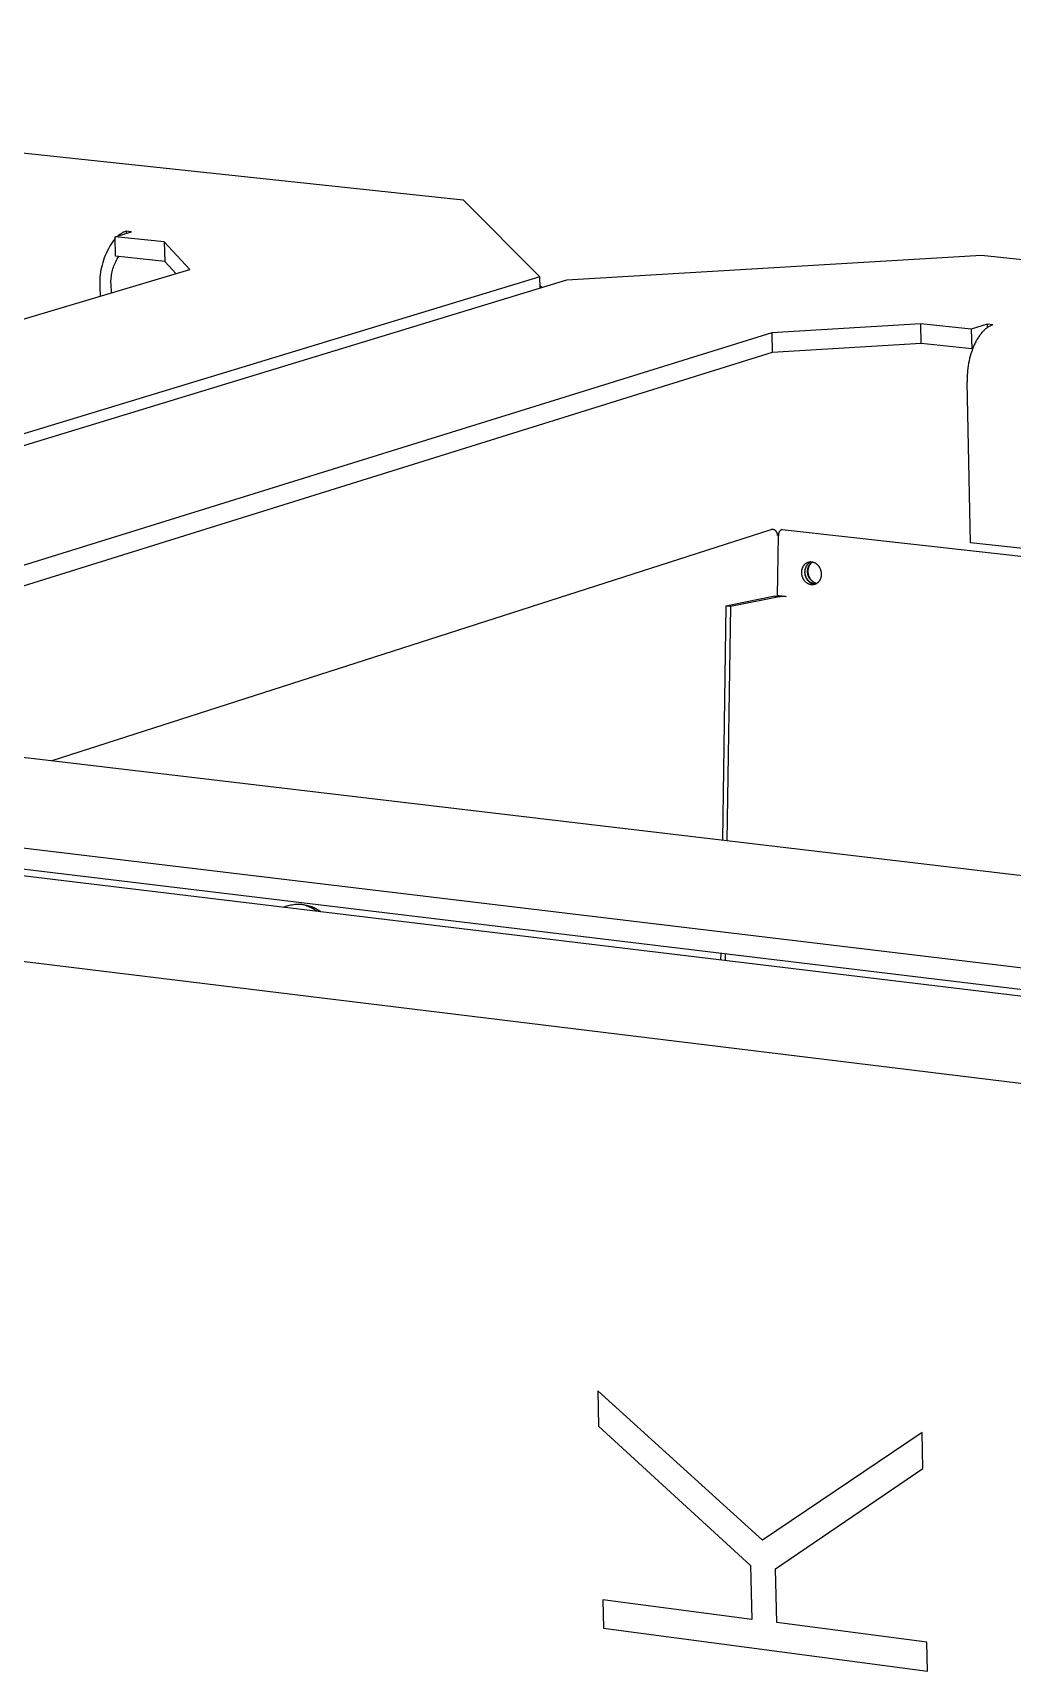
# Model space of a CAD drawing. Header units: millimetres. Extents: x 974 to 5700, y -47 to 3256.
# Drawn here: x 2074.9 to 2213.7, y 1199.1 to 1431.3 of the extents above; entities that cross this region are included whole.
import ezdxf

# ---------------------------------------------------------------- set-up
doc = ezdxf.new("R2010")
doc.units = ezdxf.units.MM
doc.header["$MEASUREMENT"] = 0
doc.layers.add('Domyslna', color=7, linetype='Continuous', true_color=0x000000)
doc.layers.add('Utwórz2D linie widoczne', color=7, linetype='Continuous', true_color=0x000000)

msp = doc.modelspace()

# ---------------------------------------------------------------- linework, layer by layer
at = {"layer": 'Domyslna'}
msp.add_line((1965.01, 1312.96), (2240.27, 1279.35), dxfattribs=at)
at = {"layer": 'Utwórz2D linie widoczne'}
for p, q in [((1913.72, 1431.31), (2135.89, 1407.63)), ((2135.89, 1407.63), (2146.76, 1396.71)), ((2086.55, 1402.41), (2088.87, 1403.09)), ((2086.63, 1399.66), (2086.55, 1402.41)), ((2093.51, 1401.66), (2086.55, 1402.41)), ((2087.02, 1402.59), (2086.94, 1402.52)), ((2087.1, 1402.65), (2087.02, 1402.59)), ((2087.18, 1402.71), (2087.1, 1402.65)), ((2087.27, 1402.77), (2087.18, 1402.71)), ((2087.35, 1402.83), (2087.27, 1402.77)), ((2087.44, 1402.88), (2087.35, 1402.83)), ((2087.53, 1402.93), (2087.44, 1402.88)), ((2087.62, 1402.98), (2087.53, 1402.93)), ((2087.71, 1403.03), (2087.62, 1402.98)), ((2087.81, 1403.07), (2087.71, 1403.03)), ((2087.9, 1403.11), (2087.81, 1403.07)), ((2088, 1403.14), (2087.9, 1403.11)), ((2088.1, 1403.17), (2088, 1403.14)), ((2088.1, 1403.17), (2088.11, 1402.87)), ((2088.87, 1403.09), (2088.1, 1403.17)), ((2085.44, 1400.37), (2085.29, 1400.05)), ((2085.6, 1400.68), (2085.44, 1400.37)), ((2085.77, 1400.99), (2085.6, 1400.68)), ((2085.95, 1401.29), (2085.77, 1400.99)), ((2086.15, 1401.59), (2085.95, 1401.29)), ((2086.35, 1401.87), (2086.15, 1401.59)), ((2086.56, 1402.15), (2086.35, 1401.87)), ((2097.16, 1397.75), (2093.51, 1401.66)), ((2093.51, 1401.66), (2093.59, 1398.91)), ((1933.91, 1349.09), (2097.16, 1397.75)), ((2084.62, 1398.05), (2084.55, 1397.71)), ((2084.7, 1398.39), (2084.62, 1398.05)), ((2084.8, 1398.73), (2084.7, 1398.39)), ((2084.9, 1399.07), (2084.8, 1398.73)), ((2085.02, 1399.4), (2084.9, 1399.07)), ((2085.15, 1399.73), (2085.02, 1399.4)), ((2085.29, 1400.05), (2085.15, 1399.73)), ((2086.18, 1397.66), (2086.24, 1397.86)), ((2086.24, 1397.86), (2086.31, 1398.07)), ((2086.31, 1398.07), (2086.38, 1398.27)), ((2086.38, 1398.27), (2086.46, 1398.48)), ((2086.46, 1398.48), (2086.55, 1398.67)), ((2086.55, 1398.67), (2086.64, 1398.87)), ((2093.59, 1398.91), (2086.63, 1399.66)), ((2086.64, 1398.87), (2086.74, 1399.06)), ((2086.74, 1399.06), (2086.85, 1399.25)), ((2086.85, 1399.25), (2086.96, 1399.43)), ((2086.96, 1399.43), (2087.08, 1399.61)), ((2091.88, 1399.1), (2091.83, 1399.08)), ((2095.21, 1397.17), (2093.59, 1398.91)), ((2150.59, 1396.29), (2209.34, 1399.8)), ((2209.34, 1399.8), (2450.39, 1374.11)), ((2146.76, 1396.71), (1961.91, 1340.5)), ((1965.91, 1340.03), (2150.59, 1396.29)), ((2084.39, 1396.31), (2084.38, 1395.96)), ((2084.38, 1395.96), (2084.38, 1395.61)), ((2084.38, 1395.61), (2084.4, 1395.25)), ((2084.41, 1396.66), (2084.39, 1396.31)), ((2084.45, 1397.01), (2084.41, 1396.66)), ((2084.49, 1397.36), (2084.45, 1397.01)), ((2084.55, 1397.71), (2084.49, 1397.36)), ((2085.97, 1396.16), (2085.98, 1396.37)), ((2085.97, 1395.94), (2085.97, 1396.16)), ((2085.98, 1395.73), (2085.97, 1395.94)), ((2085.98, 1396.37), (2086, 1396.59)), ((2086.02, 1394.43), (2085.98, 1395.73)), ((2086, 1396.59), (2086.02, 1396.81)), ((2086.02, 1396.81), (2086.05, 1397.02)), ((2086.05, 1397.02), (2086.09, 1397.23)), ((2086.09, 1397.23), (2086.13, 1397.45)), ((2086.13, 1397.45), (2086.18, 1397.66)), ((2146.8, 1395.14), (2146.76, 1396.71)), ((2146.79, 1395.43), (2146.96, 1395.29)), ((2084.4, 1395.25), (2084.44, 1393.95)), ((2146.96, 1395.29), (2147.03, 1395.21)), ((2179.61, 1388.8), (2019.49, 1339.02)), ((2200.72, 1390.08), (2179.61, 1388.8)), ((2179.61, 1388.8), (2179.68, 1386.01)), ((2200.78, 1387.29), (2200.72, 1390.08)), ((2207.89, 1389.3), (2200.72, 1390.08)), ((2210.14, 1390.01), (2207.89, 1389.3)), ((2207.89, 1389.3), (2207.95, 1386.52)), ((2209.13, 1388.5), (2209.05, 1388.39)), ((2209.22, 1388.61), (2209.13, 1388.5)), ((2209.3, 1388.71), (2209.22, 1388.61)), ((2209.38, 1388.81), (2209.3, 1388.71)), ((2209.47, 1388.91), (2209.38, 1388.81)), ((2209.55, 1389), (2209.47, 1388.91)), ((2209.64, 1389.09), (2209.55, 1389)), ((2209.73, 1389.17), (2209.64, 1389.09)), ((2209.81, 1389.25), (2209.73, 1389.17)), ((2209.9, 1389.33), (2209.81, 1389.25)), ((2209.99, 1389.4), (2209.9, 1389.33)), ((2210.08, 1389.47), (2209.99, 1389.4)), ((2210.16, 1389.53), (2210.08, 1389.47)), ((2210.14, 1390.01), (2210.15, 1389.52)), ((2210.93, 1389.92), (2210.14, 1390.01)), ((2210.25, 1389.59), (2210.16, 1389.53)), ((2210.34, 1389.65), (2210.25, 1389.59)), ((2210.42, 1389.7), (2210.34, 1389.65)), ((2210.51, 1389.74), (2210.42, 1389.7)), ((2210.6, 1389.79), (2210.51, 1389.74)), ((2210.68, 1389.83), (2210.6, 1389.79)), ((2210.72, 1389.85), (2210.68, 1389.83)), ((2210.77, 1389.86), (2210.72, 1389.85)), ((2210.81, 1389.88), (2210.77, 1389.86)), ((2210.85, 1389.89), (2210.81, 1389.88)), ((2210.89, 1389.91), (2210.85, 1389.89)), ((2210.93, 1389.92), (2210.89, 1389.91)), ((2200.78, 1387.29), (2179.68, 1386.01)), ((2207.95, 1386.52), (2200.78, 1387.29)), ((2207.94, 1386.14), (2207.84, 1385.81)), ((2208.05, 1386.46), (2207.94, 1386.14)), ((2208.09, 1386.56), (2207.95, 1386.52)), ((2208.17, 1386.77), (2208.05, 1386.46)), ((2208.3, 1387.07), (2208.17, 1386.77)), ((2208.37, 1387.21), (2208.3, 1387.07)), ((2208.44, 1387.36), (2208.37, 1387.21)), ((2208.51, 1387.5), (2208.44, 1387.36)), ((2208.58, 1387.64), (2208.51, 1387.5)), ((2208.66, 1387.77), (2208.58, 1387.64)), ((2208.73, 1387.9), (2208.66, 1387.77)), ((2208.81, 1388.03), (2208.73, 1387.9)), ((2208.89, 1388.15), (2208.81, 1388.03)), ((2208.97, 1388.27), (2208.89, 1388.15)), ((2209.05, 1388.39), (2208.97, 1388.27)), ((2179.68, 1386.01), (2021.7, 1336.73)), ((2207.45, 1384.13), (2207.41, 1383.8)), ((2207.51, 1384.47), (2207.45, 1384.13)), ((2207.58, 1384.81), (2207.51, 1384.47)), ((2207.65, 1385.15), (2207.58, 1384.81)), ((2207.74, 1385.48), (2207.65, 1385.15)), ((2207.84, 1385.81), (2207.74, 1385.48)), ((2207.31, 1382.8), (2207.3, 1382.48)), ((2207.3, 1382.48), (2207.3, 1382.17)), ((2207.3, 1382.17), (2207.3, 1381.86)), ((2207.79, 1359.05), (2207.3, 1381.86)), ((2207.34, 1383.13), (2207.31, 1382.8)), ((2207.37, 1383.46), (2207.34, 1383.13)), ((2207.41, 1383.8), (2207.37, 1383.46)), ((2077.65, 1328.16), (2179.52, 1360.92)), ((2179.55, 1360.92), (2179.52, 1360.92)), ((2179.58, 1360.93), (2179.55, 1360.92)), ((2179.6, 1360.93), (2179.58, 1360.93)), ((2179.63, 1360.93), (2179.6, 1360.93)), ((2179.66, 1360.93), (2179.63, 1360.93)), ((2179.68, 1360.93), (2179.66, 1360.93)), ((2179.71, 1360.93), (2179.68, 1360.93)), ((2179.74, 1360.92), (2179.71, 1360.93)), ((2179.76, 1360.92), (2179.74, 1360.92)), ((2179.79, 1360.91), (2179.76, 1360.92)), ((2179.82, 1360.91), (2179.79, 1360.91)), ((2179.84, 1360.9), (2179.82, 1360.91)), ((2179.87, 1360.9), (2179.84, 1360.9)), ((2179.89, 1360.89), (2179.87, 1360.9)), ((2179.92, 1360.88), (2179.89, 1360.89)), ((2179.94, 1360.87), (2179.92, 1360.88)), ((2179.97, 1360.86), (2179.94, 1360.87)), ((2179.99, 1360.85), (2179.97, 1360.86)), ((2180.02, 1360.83), (2179.99, 1360.85)), ((2180.04, 1360.82), (2180.02, 1360.83)), ((2180.06, 1360.81), (2180.04, 1360.82)), ((2180.08, 1360.79), (2180.06, 1360.81)), ((2180.11, 1360.78), (2180.08, 1360.79)), ((2180.13, 1360.76), (2180.11, 1360.78)), ((2180.15, 1360.74), (2180.13, 1360.76)), ((2180.17, 1360.73), (2180.15, 1360.74)), ((2180.19, 1360.71), (2180.17, 1360.73)), ((2180.21, 1360.69), (2180.19, 1360.71)), ((2180.22, 1360.67), (2180.21, 1360.69)), ((2180.24, 1360.65), (2180.22, 1360.67)), ((2180.26, 1360.63), (2180.24, 1360.65)), ((2180.27, 1360.61), (2180.26, 1360.63)), ((2180.29, 1360.58), (2180.27, 1360.61)), ((2180.69, 1360.61), (2180.68, 1360.59)), ((2180.71, 1360.64), (2180.69, 1360.61)), ((2180.73, 1360.66), (2180.71, 1360.64)), ((2180.74, 1360.68), (2180.73, 1360.66)), ((2180.76, 1360.7), (2180.74, 1360.68)), ((2180.78, 1360.72), (2180.76, 1360.7)), ((2180.8, 1360.74), (2180.78, 1360.72)), ((2180.82, 1360.76), (2180.8, 1360.74)), ((2180.84, 1360.78), (2180.82, 1360.76)), ((2180.86, 1360.79), (2180.84, 1360.78)), ((2180.88, 1360.81), (2180.86, 1360.79)), ((2180.91, 1360.82), (2180.88, 1360.81)), ((2180.93, 1360.84), (2180.91, 1360.82)), ((2180.95, 1360.85), (2180.93, 1360.84)), ((2180.98, 1360.87), (2180.95, 1360.85)), ((2181, 1360.88), (2180.98, 1360.87)), ((2181.02, 1360.89), (2181, 1360.88)), ((2181.05, 1360.9), (2181.02, 1360.89)), ((2181.08, 1360.91), (2181.05, 1360.9)), ((2181.1, 1360.92), (2181.08, 1360.91)), ((2181.1, 1360.92), (2352.54, 1341.69)), ((2180.3, 1360.56), (2180.29, 1360.58)), ((2180.32, 1360.54), (2180.3, 1360.56)), ((2180.33, 1360.51), (2180.32, 1360.54)), ((2180.34, 1360.49), (2180.33, 1360.51)), ((2180.35, 1360.47), (2180.34, 1360.49)), ((2180.36, 1360.44), (2180.35, 1360.47)), ((2180.37, 1360.42), (2180.36, 1360.44)), ((2180.38, 1360.39), (2180.37, 1360.42)), ((2180.39, 1360.36), (2180.38, 1360.39)), ((2180.4, 1360.34), (2180.39, 1360.36)), ((2180.4, 1360.31), (2180.4, 1360.34)), ((2180.41, 1360.29), (2180.4, 1360.31)), ((2180.4, 1360.24), (2180.59, 1360.26)), ((2180.41, 1360.26), (2180.41, 1360.29)), ((2180.42, 1360.23), (2180.41, 1360.26)), ((2180.58, 1360.12), (2180.41, 1360.07)), ((2180.41, 1360.07), (2180.42, 1360.1)), ((2180.42, 1360.21), (2180.42, 1360.23)), ((2180.42, 1360.18), (2180.42, 1360.21)), ((2180.42, 1360.15), (2180.42, 1360.18)), ((2180.42, 1360.13), (2180.42, 1360.15)), ((2180.42, 1360.1), (2180.42, 1360.13)), ((2180.44, 1351.53), (2180.57, 1360.04)), ((2180.57, 1360.26), (2180.56, 1360.23)), ((2180.56, 1360.23), (2180.56, 1360.2)), ((2180.56, 1360.2), (2180.56, 1360.18)), ((2180.56, 1360.18), (2180.56, 1360.15)), ((2180.56, 1360.15), (2180.56, 1360.12)), ((2180.56, 1360.12), (2180.56, 1360.1)), ((2180.56, 1360.1), (2180.57, 1360.07)), ((2180.58, 1360.34), (2180.57, 1360.31)), ((2180.57, 1360.31), (2180.57, 1360.29)), ((2180.57, 1360.29), (2180.57, 1360.26)), ((2180.57, 1360.07), (2180.57, 1360.04)), ((2180.59, 1360.39), (2180.58, 1360.37)), ((2180.58, 1360.37), (2180.58, 1360.34)), ((2180.6, 1360.42), (2180.59, 1360.39)), ((2180.61, 1360.44), (2180.6, 1360.42)), ((2180.62, 1360.47), (2180.61, 1360.44)), ((2180.63, 1360.49), (2180.62, 1360.47)), ((2180.64, 1360.52), (2180.63, 1360.49)), ((2180.65, 1360.54), (2180.64, 1360.52)), ((2180.67, 1360.57), (2180.65, 1360.54)), ((2180.68, 1360.59), (2180.67, 1360.57)), ((2355, 1342.55), (2207.79, 1359.05)), ((2184.25, 1355.95), (2184.28, 1355.98)), ((2184.28, 1355.98), (2184.3, 1356)), ((2184.3, 1356), (2184.33, 1356.03)), ((2184.33, 1356.03), (2184.36, 1356.05)), ((2184.36, 1356.05), (2184.39, 1356.08)), ((2184.39, 1356.08), (2184.41, 1356.1)), ((2184.41, 1356.1), (2184.44, 1356.12)), ((2184.44, 1356.12), (2184.47, 1356.14)), ((2184.47, 1356.14), (2184.5, 1356.16)), ((2184.5, 1356.16), (2184.53, 1356.18)), ((2184.53, 1356.18), (2184.56, 1356.2)), ((2184.56, 1356.2), (2184.59, 1356.22)), ((2184.59, 1356.22), (2184.63, 1356.23)), ((2184.63, 1356.23), (2184.66, 1356.25)), ((2184.67, 1355.96), (2184.63, 1355.91)), ((2184.66, 1356.25), (2184.69, 1356.26)), ((2184.66, 1355.91), (2184.69, 1355.95)), ((2184.71, 1356.01), (2184.67, 1355.96)), ((2184.69, 1356.26), (2184.72, 1356.27)), ((2184.69, 1355.95), (2184.73, 1356)), ((2184.75, 1356.05), (2184.71, 1356.01)), ((2184.72, 1356.27), (2184.75, 1356.29)), ((2184.73, 1356), (2184.77, 1356.05)), ((2184.75, 1356.29), (2184.78, 1356.3)), ((2184.79, 1356.09), (2184.75, 1356.05)), ((2184.77, 1356.05), (2184.81, 1356.09)), ((2184.78, 1356.3), (2184.82, 1356.31)), ((2184.83, 1356.14), (2184.79, 1356.09)), ((2184.81, 1356.09), (2184.85, 1356.13)), ((2184.82, 1356.31), (2184.85, 1356.31)), ((2184.88, 1356.17), (2184.83, 1356.14)), ((2184.85, 1356.31), (2184.88, 1356.32)), ((2184.85, 1356.13), (2184.9, 1356.17)), ((2184.88, 1356.32), (2184.91, 1356.33)), ((2184.92, 1356.21), (2184.88, 1356.17)), ((2184.9, 1356.17), (2184.94, 1356.21)), ((2184.91, 1356.33), (2184.95, 1356.33)), ((2184.97, 1356.25), (2184.92, 1356.21)), ((2184.94, 1356.21), (2184.99, 1356.25)), ((2184.95, 1356.33), (2184.98, 1356.34)), ((2185.02, 1356.28), (2184.97, 1356.25)), ((2184.97, 1355.92), (2185, 1355.97)), ((2184.98, 1356.34), (2185.01, 1356.34)), ((2184.99, 1356.25), (2185.04, 1356.29)), ((2185, 1355.97), (2185.04, 1356.02)), ((2185.04, 1355.96), (2185, 1355.91)), ((2185.01, 1356.34), (2185.04, 1356.35)), ((2185.07, 1356.32), (2185.02, 1356.28)), ((2185.04, 1356.35), (2185.08, 1356.35)), ((2185.04, 1356.29), (2185.09, 1356.32)), ((2185.04, 1356.02), (2185.08, 1356.07)), ((2185.07, 1356.01), (2185.04, 1355.96)), ((2185.12, 1356.35), (2185.07, 1356.32)), ((2185.11, 1356.06), (2185.07, 1356.01)), ((2185.08, 1356.35), (2185.11, 1356.35)), ((2185.08, 1356.07), (2185.11, 1356.12)), ((2185.11, 1356.35), (2185.14, 1356.35)), ((2185.11, 1356.12), (2185.16, 1356.17)), ((2185.15, 1356.11), (2185.11, 1356.06)), ((2185.14, 1356.35), (2185.17, 1356.35)), ((2185.19, 1356.16), (2185.15, 1356.11)), ((2185.16, 1356.17), (2185.2, 1356.21)), ((2185.17, 1356.35), (2185.2, 1356.35)), ((2185.23, 1356.2), (2185.19, 1356.16)), ((2185.2, 1356.35), (2185.23, 1356.35)), ((2185.2, 1356.21), (2185.24, 1356.25)), ((2185.23, 1356.35), (2185.26, 1356.34)), ((2185.27, 1356.24), (2185.23, 1356.2)), ((2185.24, 1356.25), (2185.29, 1356.29)), ((2185.26, 1356.34), (2185.29, 1356.34)), ((2185.32, 1356.29), (2185.27, 1356.24)), ((2185.29, 1356.34), (2185.33, 1356.33)), ((2185.29, 1356.29), (2185.33, 1356.33)), ((2185.36, 1356.33), (2185.32, 1356.29)), ((2185.33, 1356.33), (2185.36, 1356.33)), ((2185.36, 1356.33), (2185.39, 1356.32)), ((2185.39, 1356.32), (2185.42, 1356.31)), ((2185.42, 1356.31), (2185.45, 1356.31)), ((2185.45, 1356.31), (2185.48, 1356.3)), ((2185.48, 1356.3), (2185.51, 1356.29)), ((2185.51, 1356.29), (2185.55, 1356.28)), ((2185.55, 1356.28), (2185.58, 1356.26)), ((2185.58, 1356.26), (2185.61, 1356.25)), ((2185.61, 1356.25), (2185.64, 1356.24)), ((2185.64, 1356.24), (2185.68, 1356.22)), ((2185.68, 1356.22), (2185.71, 1356.21)), ((2185.71, 1356.21), (2185.74, 1356.19)), ((2185.74, 1356.19), (2185.77, 1356.17)), ((2185.77, 1356.17), (2185.8, 1356.15)), ((2185.8, 1356.15), (2185.83, 1356.13)), ((2185.83, 1356.13), (2185.87, 1356.11)), ((2185.87, 1356.11), (2185.9, 1356.09)), ((2185.9, 1356.09), (2185.93, 1356.07)), ((2185.93, 1356.07), (2185.96, 1356.04)), ((2185.96, 1356.04), (2185.99, 1356.02)), ((2185.99, 1356.02), (2186.02, 1355.99)), ((2186.02, 1355.99), (2186.05, 1355.96)), ((2186.05, 1355.96), (2186.07, 1355.94)), ((2183.85, 1354.87), (2183.86, 1354.91)), ((2183.85, 1354.83), (2183.85, 1354.87)), ((2183.85, 1354.8), (2183.85, 1354.83)), ((2183.86, 1354.76), (2183.85, 1354.8)), ((2183.86, 1355.01), (2183.87, 1355.05)), ((2183.86, 1354.98), (2183.86, 1355.01)), ((2183.86, 1354.94), (2183.86, 1354.98)), ((2183.86, 1354.91), (2183.86, 1354.94)), ((2183.86, 1354.72), (2183.86, 1354.76)), ((2183.86, 1354.68), (2183.86, 1354.72)), ((2183.86, 1354.65), (2183.86, 1354.68)), ((2183.87, 1354.61), (2183.86, 1354.65)), ((2183.87, 1355.09), (2183.88, 1355.13)), ((2183.87, 1355.05), (2183.87, 1355.09)), ((2183.87, 1354.57), (2183.87, 1354.61)), ((2183.88, 1354.53), (2183.87, 1354.57)), ((2183.88, 1355.16), (2183.89, 1355.2)), ((2183.88, 1355.13), (2183.88, 1355.16)), ((2183.89, 1354.49), (2183.88, 1354.53)), ((2183.89, 1355.2), (2183.9, 1355.24)), ((2183.89, 1354.45), (2183.89, 1354.49)), ((2183.9, 1354.42), (2183.89, 1354.45)), ((2183.9, 1355.24), (2183.91, 1355.27)), ((2183.91, 1354.38), (2183.9, 1354.42)), ((2183.91, 1355.31), (2183.93, 1355.35)), ((2183.91, 1355.27), (2183.91, 1355.31)), ((2183.92, 1354.34), (2183.91, 1354.38)), ((2183.93, 1354.3), (2183.92, 1354.34)), ((2183.93, 1355.35), (2183.94, 1355.39)), ((2183.94, 1354.26), (2183.93, 1354.3)), ((2183.94, 1355.39), (2183.95, 1355.42)), ((2183.95, 1354.22), (2183.94, 1354.26)), ((2183.95, 1355.42), (2183.96, 1355.46)), ((2183.97, 1354.18), (2183.95, 1354.22)), ((2183.96, 1355.46), (2183.97, 1355.49)), ((2183.97, 1355.49), (2183.99, 1355.53)), ((2183.98, 1354.14), (2183.97, 1354.18)), ((2184, 1354.1), (2183.98, 1354.14)), ((2183.99, 1355.53), (2184, 1355.57)), ((2184, 1355.57), (2184.02, 1355.6)), ((2184.01, 1354.07), (2184, 1354.1)), ((2184.03, 1354.03), (2184.01, 1354.07)), ((2184.02, 1355.6), (2184.04, 1355.63)), ((2184.05, 1353.99), (2184.03, 1354.03)), ((2184.04, 1355.63), (2184.06, 1355.67)), ((2184.07, 1353.95), (2184.05, 1353.99)), ((2184.06, 1355.67), (2184.07, 1355.7)), ((2184.07, 1355.7), (2184.09, 1355.74)), ((2184.08, 1353.92), (2184.07, 1353.95)), ((2184.1, 1353.88), (2184.08, 1353.92)), ((2184.09, 1355.74), (2184.11, 1355.77)), ((2184.13, 1353.84), (2184.1, 1353.88)), ((2184.11, 1355.77), (2184.14, 1355.8)), ((2184.15, 1353.81), (2184.13, 1353.84)), ((2184.14, 1355.8), (2184.16, 1355.83)), ((2184.17, 1353.77), (2184.15, 1353.81)), ((2184.16, 1355.83), (2184.18, 1355.86)), ((2184.19, 1353.74), (2184.17, 1353.77)), ((2184.18, 1355.86), (2184.2, 1355.89)), ((2184.22, 1353.7), (2184.19, 1353.74)), ((2184.2, 1355.89), (2184.23, 1355.92)), ((2184.24, 1353.67), (2184.22, 1353.7)), ((2184.23, 1355.92), (2184.25, 1355.95)), ((2184.27, 1353.64), (2184.24, 1353.67)), ((2184.28, 1354.98), (2184.27, 1354.92)), ((2184.27, 1354.92), (2184.27, 1354.86)), ((2184.27, 1354.86), (2184.27, 1354.8)), ((2184.27, 1354.8), (2184.28, 1354.74)), ((2184.29, 1353.61), (2184.27, 1353.64)), ((2184.29, 1355.09), (2184.28, 1355.03)), ((2184.28, 1355.03), (2184.28, 1354.98)), ((2184.28, 1354.74), (2184.28, 1354.68)), ((2184.28, 1354.68), (2184.29, 1354.62)), ((2184.3, 1355.15), (2184.29, 1355.09)), ((2184.29, 1354.62), (2184.3, 1354.56)), ((2184.31, 1355.21), (2184.3, 1355.15)), ((2184.3, 1354.56), (2184.31, 1354.5)), ((2184.32, 1355.27), (2184.31, 1355.21)), ((2184.31, 1354.5), (2184.32, 1354.44)), ((2184.34, 1355.33), (2184.32, 1355.27)), ((2184.32, 1354.95), (2184.33, 1355.01)), ((2184.32, 1354.89), (2184.32, 1354.95)), ((2184.32, 1354.83), (2184.32, 1354.89)), ((2184.33, 1354.77), (2184.32, 1354.83)), ((2184.32, 1354.44), (2184.34, 1354.38)), ((2184.33, 1355.07), (2184.34, 1355.13)), ((2184.33, 1355.01), (2184.33, 1355.07)), ((2184.33, 1354.71), (2184.33, 1354.77)), ((2184.34, 1354.65), (2184.33, 1354.71)), ((2184.35, 1355.39), (2184.34, 1355.33)), ((2184.34, 1355.13), (2184.35, 1355.19)), ((2184.35, 1354.59), (2184.34, 1354.65)), ((2184.34, 1354.38), (2184.36, 1354.33)), ((2184.37, 1355.44), (2184.35, 1355.39)), ((2184.35, 1355.19), (2184.36, 1355.25)), ((2184.36, 1354.53), (2184.35, 1354.59)), ((2184.36, 1355.25), (2184.38, 1355.31)), ((2184.37, 1354.47), (2184.36, 1354.53)), ((2184.36, 1354.33), (2184.37, 1354.27)), ((2184.39, 1355.5), (2184.37, 1355.44)), ((2184.39, 1354.41), (2184.37, 1354.47)), ((2184.37, 1354.27), (2184.4, 1354.21)), ((2184.38, 1355.31), (2184.39, 1355.37)), ((2184.42, 1355.55), (2184.39, 1355.5)), ((2184.39, 1355.37), (2184.41, 1355.42)), ((2184.4, 1354.35), (2184.39, 1354.41)), ((2184.42, 1354.3), (2184.4, 1354.35)), ((2184.4, 1354.21), (2184.42, 1354.16)), ((2184.41, 1355.42), (2184.43, 1355.48)), ((2184.44, 1355.61), (2184.42, 1355.55)), ((2184.44, 1354.24), (2184.42, 1354.3)), ((2184.42, 1354.16), (2184.44, 1354.1)), ((2184.43, 1355.48), (2184.45, 1355.54)), ((2184.47, 1355.66), (2184.44, 1355.61)), ((2184.47, 1354.18), (2184.44, 1354.24)), ((2184.44, 1354.1), (2184.47, 1354.05)), ((2184.45, 1355.54), (2184.47, 1355.59)), ((2184.5, 1355.71), (2184.47, 1355.66)), ((2184.47, 1355.59), (2184.5, 1355.65)), ((2184.49, 1354.13), (2184.47, 1354.18)), ((2184.47, 1354.05), (2184.5, 1354)), ((2184.52, 1354.07), (2184.49, 1354.13)), ((2184.53, 1355.77), (2184.5, 1355.71)), ((2184.5, 1355.65), (2184.53, 1355.7)), ((2184.5, 1354), (2184.53, 1353.95)), ((2184.55, 1354.02), (2184.52, 1354.07)), ((2184.56, 1355.82), (2184.53, 1355.77)), ((2184.53, 1355.7), (2184.56, 1355.75)), ((2184.53, 1353.95), (2184.56, 1353.9)), ((2184.58, 1353.97), (2184.55, 1354.02)), ((2184.59, 1355.87), (2184.56, 1355.82)), ((2184.56, 1355.75), (2184.59, 1355.81)), ((2184.56, 1353.9), (2184.6, 1353.85)), ((2184.61, 1353.92), (2184.58, 1353.97)), ((2184.63, 1355.91), (2184.59, 1355.87)), ((2184.59, 1355.81), (2184.62, 1355.86)), ((2184.6, 1353.85), (2184.63, 1353.8)), ((2184.64, 1353.87), (2184.61, 1353.92)), ((2184.62, 1355.86), (2184.66, 1355.91)), ((2184.63, 1353.8), (2184.67, 1353.75)), ((2184.68, 1353.82), (2184.64, 1353.87)), ((2184.67, 1353.75), (2184.71, 1353.71)), ((2184.68, 1355.06), (2184.69, 1355.12)), ((2184.68, 1355), (2184.68, 1355.06)), ((2184.68, 1354.94), (2184.68, 1355)), ((2184.68, 1354.88), (2184.68, 1354.94)), ((2184.69, 1354.82), (2184.68, 1354.88)), ((2184.72, 1353.77), (2184.68, 1353.82)), ((2184.69, 1355.18), (2184.7, 1355.24)), ((2184.69, 1355.12), (2184.69, 1355.18)), ((2184.69, 1354.76), (2184.69, 1354.82)), ((2184.7, 1354.69), (2184.69, 1354.76)), ((2184.7, 1355.24), (2184.71, 1355.3)), ((2184.71, 1354.63), (2184.7, 1354.69)), ((2184.71, 1355.3), (2184.73, 1355.36)), ((2184.72, 1354.57), (2184.71, 1354.63)), ((2184.71, 1353.71), (2184.75, 1353.66)), ((2184.74, 1354.51), (2184.72, 1354.57)), ((2184.76, 1353.73), (2184.72, 1353.77)), ((2184.73, 1355.36), (2184.74, 1355.42)), ((2184.74, 1355.1), (2184.73, 1355.04)), ((2184.73, 1355.04), (2184.73, 1354.98)), ((2184.73, 1354.98), (2184.73, 1354.92)), ((2184.73, 1354.92), (2184.73, 1354.86)), ((2184.73, 1354.86), (2184.74, 1354.8)), ((2184.74, 1355.42), (2184.76, 1355.48)), ((2184.75, 1355.23), (2184.74, 1355.16)), ((2184.74, 1355.16), (2184.74, 1355.1)), ((2184.74, 1354.8), (2184.75, 1354.74)), ((2184.75, 1354.46), (2184.74, 1354.51)), ((2184.76, 1355.29), (2184.75, 1355.23)), ((2184.75, 1354.74), (2184.76, 1354.67)), ((2184.77, 1354.4), (2184.75, 1354.46)), ((2184.75, 1353.66), (2184.79, 1353.62)), ((2184.76, 1355.48), (2184.78, 1355.54)), ((2184.77, 1355.35), (2184.76, 1355.29)), ((2184.76, 1354.67), (2184.77, 1354.61)), ((2184.8, 1353.68), (2184.76, 1353.73)), ((2184.79, 1355.41), (2184.77, 1355.35)), ((2184.77, 1354.61), (2184.78, 1354.55)), ((2184.79, 1354.34), (2184.77, 1354.4)), ((2184.78, 1355.54), (2184.8, 1355.6)), ((2184.78, 1354.55), (2184.8, 1354.5)), ((2184.8, 1355.46), (2184.79, 1355.41)), ((2184.81, 1354.28), (2184.79, 1354.34)), ((2184.8, 1355.6), (2184.82, 1355.65)), ((2184.82, 1355.52), (2184.8, 1355.46)), ((2184.8, 1354.5), (2184.81, 1354.44)), ((2184.84, 1353.64), (2184.8, 1353.68)), ((2184.81, 1354.44), (2184.83, 1354.38)), ((2184.84, 1354.23), (2184.81, 1354.28)), ((2184.82, 1355.65), (2184.85, 1355.71)), ((2184.84, 1355.58), (2184.82, 1355.52)), ((2184.83, 1354.38), (2184.85, 1354.32)), ((2184.86, 1355.64), (2184.84, 1355.58)), ((2184.86, 1354.17), (2184.84, 1354.23)), ((2184.88, 1353.6), (2184.84, 1353.64)), ((2184.85, 1355.71), (2184.88, 1355.77)), ((2184.85, 1354.32), (2184.88, 1354.26)), ((2184.89, 1355.7), (2184.86, 1355.64)), ((2184.89, 1354.12), (2184.86, 1354.17)), ((2184.88, 1355.77), (2184.9, 1355.82)), ((2184.88, 1354.26), (2184.9, 1354.21)), ((2184.91, 1355.75), (2184.89, 1355.7)), ((2184.92, 1354.06), (2184.89, 1354.12)), ((2184.9, 1355.82), (2184.93, 1355.87)), ((2184.9, 1354.21), (2184.93, 1354.15)), ((2184.94, 1355.81), (2184.91, 1355.75)), ((2184.96, 1354.01), (2184.92, 1354.06)), ((2184.93, 1355.87), (2184.97, 1355.92)), ((2184.93, 1354.15), (2184.96, 1354.1)), ((2184.97, 1355.86), (2184.94, 1355.81)), ((2184.96, 1354.1), (2184.99, 1354.05)), ((2184.99, 1353.96), (2184.96, 1354.01)), ((2185, 1355.91), (2184.97, 1355.86)), ((2184.99, 1354.05), (2185.02, 1353.99)), ((2185.02, 1353.91), (2184.99, 1353.96)), ((2185.02, 1353.99), (2185.06, 1353.94)), ((2185.06, 1353.86), (2185.02, 1353.91)), ((2185.06, 1353.94), (2185.09, 1353.89)), ((2185.1, 1353.81), (2185.06, 1353.86)), ((2185.09, 1353.89), (2185.13, 1353.85)), ((2185.14, 1353.77), (2185.1, 1353.81)), ((2185.13, 1353.85), (2185.17, 1353.8)), ((2185.18, 1353.72), (2185.14, 1353.77)), ((2185.17, 1353.8), (2185.21, 1353.75)), ((2185.23, 1353.68), (2185.18, 1353.72)), ((2185.21, 1353.75), (2185.26, 1353.71)), ((2185.27, 1353.64), (2185.23, 1353.68)), ((2185.26, 1353.71), (2185.3, 1353.67)), ((2185.32, 1353.6), (2185.27, 1353.64)), ((2185.3, 1353.67), (2185.35, 1353.63)), ((2186.07, 1355.94), (2186.1, 1355.91)), ((2186.1, 1355.91), (2186.13, 1355.88)), ((2186.13, 1355.88), (2186.16, 1355.85)), ((2186.16, 1355.85), (2186.18, 1355.82)), ((2186.18, 1355.82), (2186.21, 1355.79)), ((2186.21, 1355.79), (2186.23, 1355.75)), ((2186.23, 1355.75), (2186.26, 1355.72)), ((2186.26, 1355.72), (2186.28, 1355.69)), ((2186.28, 1355.69), (2186.31, 1355.65)), ((2186.31, 1355.65), (2186.33, 1355.62)), ((2186.33, 1355.62), (2186.35, 1355.58)), ((2186.36, 1353.66), (2186.34, 1353.63)), ((2186.35, 1355.58), (2186.37, 1355.55)), ((2186.38, 1353.69), (2186.36, 1353.66)), ((2186.37, 1355.55), (2186.39, 1355.51)), ((2186.4, 1353.72), (2186.38, 1353.69)), ((2186.39, 1355.51), (2186.41, 1355.47)), ((2186.42, 1353.76), (2186.4, 1353.72)), ((2186.41, 1355.47), (2186.43, 1355.44)), ((2186.44, 1353.79), (2186.42, 1353.76)), ((2186.43, 1355.44), (2186.45, 1355.4)), ((2186.45, 1353.83), (2186.44, 1353.79)), ((2186.45, 1355.4), (2186.46, 1355.36)), ((2186.47, 1353.86), (2186.45, 1353.83)), ((2186.46, 1355.36), (2186.48, 1355.32)), ((2186.49, 1353.9), (2186.47, 1353.86)), ((2186.48, 1355.32), (2186.49, 1355.28)), ((2186.49, 1355.28), (2186.51, 1355.25)), ((2186.5, 1353.93), (2186.49, 1353.9)), ((2186.51, 1353.97), (2186.5, 1353.93)), ((2186.51, 1355.25), (2186.52, 1355.21)), ((2186.53, 1354), (2186.51, 1353.97)), ((2186.52, 1355.21), (2186.53, 1355.17)), ((2186.53, 1355.17), (2186.55, 1355.13)), ((2186.54, 1354.04), (2186.53, 1354)), ((2186.55, 1354.08), (2186.54, 1354.04)), ((2186.55, 1355.13), (2186.56, 1355.09)), ((2186.56, 1354.11), (2186.55, 1354.08)), ((2186.56, 1355.09), (2186.57, 1355.05)), ((2186.57, 1354.15), (2186.56, 1354.11)), ((2186.57, 1355.05), (2186.57, 1355.01)), ((2186.57, 1355.01), (2186.58, 1354.97)), ((2186.58, 1354.19), (2186.57, 1354.15)), ((2186.58, 1354.97), (2186.59, 1354.93)), ((2186.59, 1354.23), (2186.58, 1354.19)), ((2186.59, 1354.93), (2186.6, 1354.89)), ((2186.6, 1354.3), (2186.59, 1354.26)), ((2186.59, 1354.26), (2186.59, 1354.23)), ((2186.6, 1354.89), (2186.6, 1354.86)), ((2186.6, 1354.86), (2186.61, 1354.82)), ((2186.61, 1354.37), (2186.6, 1354.34)), ((2186.6, 1354.34), (2186.6, 1354.3)), ((2186.61, 1354.82), (2186.61, 1354.78)), ((2186.61, 1354.78), (2186.62, 1354.74)), ((2186.62, 1354.45), (2186.61, 1354.41)), ((2186.61, 1354.41), (2186.61, 1354.37)), ((2186.62, 1354.74), (2186.62, 1354.7)), ((2186.62, 1354.7), (2186.62, 1354.67)), ((2186.62, 1354.67), (2186.62, 1354.63)), ((2186.62, 1354.63), (2186.62, 1354.59)), ((2186.62, 1354.59), (2186.62, 1354.56)), ((2186.62, 1354.56), (2186.62, 1354.52)), ((2186.62, 1354.52), (2186.62, 1354.48)), ((2186.62, 1354.48), (2186.62, 1354.45)), ((2180.03, 1351.45), (2173.12, 1350.07)), ((2180.66, 1351.37), (2173.76, 1350)), ((2180.03, 1351.45), (2180.17, 1351.47)), ((2180.17, 1351.47), (2180.32, 1351.49)), ((2180.32, 1351.49), (2180.46, 1351.5)), ((2180.61, 1351.51), (2180.44, 1351.53)), ((2180.46, 1351.5), (2180.61, 1351.51)), ((2181.44, 1351.41), (2180.61, 1351.51)), ((2180.79, 1351.39), (2180.66, 1351.37)), ((2180.92, 1351.4), (2180.79, 1351.39)), ((2181.05, 1351.41), (2180.92, 1351.4)), ((2181.18, 1351.41), (2181.05, 1351.41)), ((2181.31, 1351.41), (2181.18, 1351.41)), ((2181.44, 1351.41), (2181.31, 1351.41)), ((2181.57, 1351.4), (2181.44, 1351.41)), ((2181.7, 1351.38), (2181.57, 1351.4)), ((2184.32, 1353.58), (2184.29, 1353.61)), ((2184.35, 1353.55), (2184.32, 1353.58)), ((2184.37, 1353.52), (2184.35, 1353.55)), ((2184.4, 1353.49), (2184.37, 1353.52)), ((2184.43, 1353.46), (2184.4, 1353.49)), ((2184.46, 1353.44), (2184.43, 1353.46)), ((2184.49, 1353.41), (2184.46, 1353.44)), ((2184.52, 1353.38), (2184.49, 1353.41)), ((2184.55, 1353.36), (2184.52, 1353.38)), ((2184.58, 1353.34), (2184.55, 1353.36)), ((2184.61, 1353.32), (2184.58, 1353.34)), ((2184.64, 1353.29), (2184.61, 1353.32)), ((2184.67, 1353.27), (2184.64, 1353.29)), ((2184.7, 1353.26), (2184.67, 1353.27)), ((2184.74, 1353.24), (2184.7, 1353.26)), ((2184.77, 1353.22), (2184.74, 1353.24)), ((2184.8, 1353.2), (2184.77, 1353.22)), ((2184.79, 1353.62), (2184.84, 1353.58)), ((2184.83, 1353.19), (2184.8, 1353.2)), ((2184.86, 1353.18), (2184.83, 1353.19)), ((2184.84, 1353.58), (2184.88, 1353.54)), ((2184.9, 1353.16), (2184.86, 1353.18)), ((2184.93, 1353.56), (2184.88, 1353.6)), ((2184.88, 1353.54), (2184.93, 1353.5)), ((2184.93, 1353.15), (2184.9, 1353.16)), ((2184.97, 1353.52), (2184.93, 1353.56)), ((2184.93, 1353.5), (2184.97, 1353.46)), ((2184.96, 1353.14), (2184.93, 1353.15)), ((2184.99, 1353.13), (2184.96, 1353.14)), ((2185.02, 1353.48), (2184.97, 1353.52)), ((2184.97, 1353.46), (2185.02, 1353.43)), ((2185.02, 1353.12), (2184.99, 1353.13)), ((2185.07, 1353.44), (2185.02, 1353.48)), ((2185.02, 1353.43), (2185.07, 1353.4)), ((2185.06, 1353.11), (2185.02, 1353.12)), ((2185.09, 1353.1), (2185.06, 1353.11)), ((2185.12, 1353.41), (2185.07, 1353.44)), ((2185.07, 1353.4), (2185.12, 1353.36)), ((2185.12, 1353.1), (2185.09, 1353.1)), ((2185.17, 1353.38), (2185.12, 1353.41)), ((2185.12, 1353.36), (2185.18, 1353.33)), ((2185.15, 1353.09), (2185.12, 1353.1)), ((2185.18, 1353.09), (2185.15, 1353.09)), ((2185.22, 1353.35), (2185.17, 1353.38)), ((2185.18, 1353.33), (2185.23, 1353.31)), ((2185.21, 1353.08), (2185.18, 1353.09)), ((2185.24, 1353.08), (2185.21, 1353.08)), ((2185.28, 1353.32), (2185.22, 1353.35)), ((2185.23, 1353.31), (2185.28, 1353.28)), ((2185.27, 1353.08), (2185.24, 1353.08)), ((2185.3, 1353.08), (2185.27, 1353.08)), ((2185.33, 1353.29), (2185.28, 1353.32)), ((2185.28, 1353.28), (2185.34, 1353.26)), ((2185.34, 1353.08), (2185.3, 1353.08)), ((2185.37, 1353.56), (2185.32, 1353.6)), ((2185.39, 1353.27), (2185.33, 1353.29)), ((2185.34, 1353.26), (2185.39, 1353.23)), ((2185.37, 1353.08), (2185.34, 1353.08)), ((2185.35, 1353.63), (2185.39, 1353.59)), ((2185.41, 1353.52), (2185.37, 1353.56)), ((2185.4, 1353.08), (2185.37, 1353.08)), ((2185.39, 1353.59), (2185.44, 1353.55)), ((2185.44, 1353.25), (2185.39, 1353.27)), ((2185.39, 1353.23), (2185.45, 1353.21)), ((2185.43, 1353.08), (2185.4, 1353.08)), ((2185.46, 1353.49), (2185.41, 1353.52)), ((2185.46, 1353.08), (2185.43, 1353.08)), ((2185.44, 1353.55), (2185.49, 1353.51)), ((2185.5, 1353.23), (2185.44, 1353.25)), ((2185.45, 1353.21), (2185.51, 1353.2)), ((2185.52, 1353.46), (2185.46, 1353.49)), ((2185.5, 1353.09), (2185.46, 1353.08)), ((2185.49, 1353.51), (2185.54, 1353.48)), ((2185.56, 1353.21), (2185.5, 1353.23)), ((2185.53, 1353.09), (2185.5, 1353.09)), ((2185.51, 1353.2), (2185.56, 1353.18)), ((2185.57, 1353.42), (2185.52, 1353.46)), ((2185.56, 1353.1), (2185.53, 1353.09)), ((2185.54, 1353.48), (2185.59, 1353.45)), ((2185.61, 1353.19), (2185.56, 1353.21)), ((2185.56, 1353.18), (2185.62, 1353.17)), ((2185.59, 1353.1), (2185.56, 1353.1)), ((2185.62, 1353.39), (2185.57, 1353.42)), ((2185.59, 1353.45), (2185.65, 1353.42)), ((2185.63, 1353.11), (2185.59, 1353.1)), ((2185.67, 1353.18), (2185.61, 1353.19)), ((2185.68, 1353.37), (2185.62, 1353.39)), ((2185.62, 1353.17), (2185.75, 1353.16)), ((2185.66, 1353.12), (2185.63, 1353.11)), ((2185.65, 1353.42), (2185.7, 1353.39)), ((2185.69, 1353.13), (2185.66, 1353.12)), ((2185.8, 1353.17), (2185.67, 1353.18)), ((2185.73, 1353.34), (2185.68, 1353.37)), ((2185.72, 1353.14), (2185.69, 1353.13)), ((2185.7, 1353.39), (2185.76, 1353.36)), ((2185.75, 1353.15), (2185.72, 1353.14)), ((2185.79, 1353.32), (2185.73, 1353.34)), ((2185.79, 1353.17), (2185.75, 1353.15)), ((2185.76, 1353.36), (2185.81, 1353.34)), ((2185.85, 1353.3), (2185.79, 1353.32)), ((2185.82, 1353.18), (2185.79, 1353.17)), ((2185.81, 1353.34), (2185.87, 1353.31)), ((2185.85, 1353.19), (2185.82, 1353.18)), ((2185.9, 1353.28), (2185.85, 1353.3)), ((2185.88, 1353.21), (2185.85, 1353.19)), ((2185.87, 1353.31), (2185.93, 1353.29)), ((2185.91, 1353.23), (2185.88, 1353.21)), ((2185.96, 1353.26), (2185.9, 1353.28)), ((2185.94, 1353.24), (2185.91, 1353.23)), ((2185.93, 1353.29), (2185.99, 1353.27)), ((2185.97, 1353.26), (2185.94, 1353.24)), ((2186, 1353.28), (2185.97, 1353.26)), ((2186.03, 1353.3), (2186, 1353.28)), ((2186.06, 1353.33), (2186.03, 1353.3)), ((2186.09, 1353.35), (2186.06, 1353.33)), ((2186.12, 1353.37), (2186.09, 1353.35)), ((2186.14, 1353.4), (2186.12, 1353.37)), ((2186.17, 1353.42), (2186.14, 1353.4)), ((2186.2, 1353.45), (2186.17, 1353.42)), ((2186.22, 1353.48), (2186.2, 1353.45)), ((2186.25, 1353.51), (2186.22, 1353.48)), ((2186.27, 1353.54), (2186.25, 1353.51)), ((2186.3, 1353.56), (2186.27, 1353.54)), ((2186.32, 1353.6), (2186.3, 1353.56)), ((2186.34, 1353.63), (2186.32, 1353.6)), ((2173.12, 1350.07), (2172.62, 1316.93)), ((2173.76, 1350), (2173.12, 1350.07)), ((2173.76, 1350), (2173.25, 1316.86)), ((2023.83, 1334.52), (2240.22, 1308.94)), ((2230.12, 1296.98), (1977.42, 1327.29)), ((2230.19, 1293.9), (1977.53, 1324.3)), ((1994, 1321.43), (2247.48, 1290.89)), ((2110.4, 1307.4), (2110.75, 1307.52)), ((2110.75, 1307.52), (2110.92, 1307.58)), ((2110.92, 1307.58), (2111.1, 1307.63)), ((2111.1, 1307.63), (2111.28, 1307.68)), ((2111.28, 1307.68), (2111.47, 1307.72)), ((2111.47, 1307.72), (2111.65, 1307.75)), ((2111.65, 1307.75), (2111.84, 1307.78)), ((2111.84, 1307.78), (2112.02, 1307.8)), ((2112.02, 1307.8), (2112.21, 1307.81)), ((2112.21, 1307.81), (2112.39, 1307.82)), ((2112.39, 1307.82), (2112.58, 1307.82)), ((2112.58, 1307.82), (2112.77, 1307.81)), ((2112.77, 1307.81), (2112.95, 1307.8)), ((2113.01, 1307.77), (2112.83, 1307.81)), ((2112.95, 1307.8), (2113.14, 1307.78)), ((2113.2, 1307.73), (2113.01, 1307.77)), ((2113.14, 1307.78), (2113.32, 1307.76)), ((2113.38, 1307.68), (2113.2, 1307.73)), ((2113.32, 1307.76), (2113.51, 1307.73)), ((2113.56, 1307.62), (2113.38, 1307.68)), ((2113.51, 1307.73), (2113.69, 1307.69)), ((2113.74, 1307.56), (2113.56, 1307.62)), ((2113.69, 1307.69), (2113.87, 1307.65)), ((2113.92, 1307.49), (2113.74, 1307.56)), ((2113.87, 1307.65), (2114.05, 1307.6)), ((2114.09, 1307.41), (2113.92, 1307.49)), ((2114.05, 1307.6), (2114.23, 1307.54)), ((2114.26, 1307.33), (2114.09, 1307.41)), ((2114.23, 1307.54), (2114.41, 1307.48)), ((2114.43, 1307.24), (2114.26, 1307.33)), ((2114.41, 1307.48), (2114.58, 1307.41)), ((2114.6, 1307.15), (2114.43, 1307.24)), ((2114.58, 1307.41), (2114.75, 1307.33)), ((2114.75, 1307.33), (2114.92, 1307.25)), ((2114.92, 1307.25), (2115.09, 1307.17)), ((2114.76, 1307.05), (2114.6, 1307.15)), ((2114.92, 1306.95), (2114.76, 1307.05)), ((2115.08, 1306.84), (2114.92, 1306.95)), ((2115.09, 1307.17), (2115.25, 1307.07)), ((2115.25, 1307.07), (2115.41, 1306.98)), ((2115.41, 1306.98), (2115.56, 1306.87)), ((2115.56, 1306.87), (2115.72, 1306.76)), ((2172.37, 1300.85), (2172.36, 1299.94)), ((2173, 1300.78), (2172.99, 1299.86)), ((2178.29, 1217.69), (2154.94, 1238.87)), ((2154.94, 1238.87), (2155.06, 1233.85)), ((2155.06, 1233.85), (2176.6, 1214.13)), ((2200.92, 1232.95), (2178.29, 1217.69)), ((2201.03, 1227.87), (2200.92, 1232.95)), ((2180.15, 1213.63), (2201.03, 1227.87)), ((2176.6, 1214.13), (2176.79, 1206.45)), ((2180.33, 1206.05), (2180.15, 1213.63)), ((2176.79, 1206.45), (2155.68, 1209.26)), ((2155.68, 1209.26), (2155.78, 1205.25)), ((2155.78, 1205.25), (2201.66, 1199.12)), ((2201.57, 1203.23), (2180.33, 1206.05)), ((2201.66, 1199.12), (2201.57, 1203.23))]:
    msp.add_line(p, q, dxfattribs=at)

doc.saveas('drawing.dxf')
